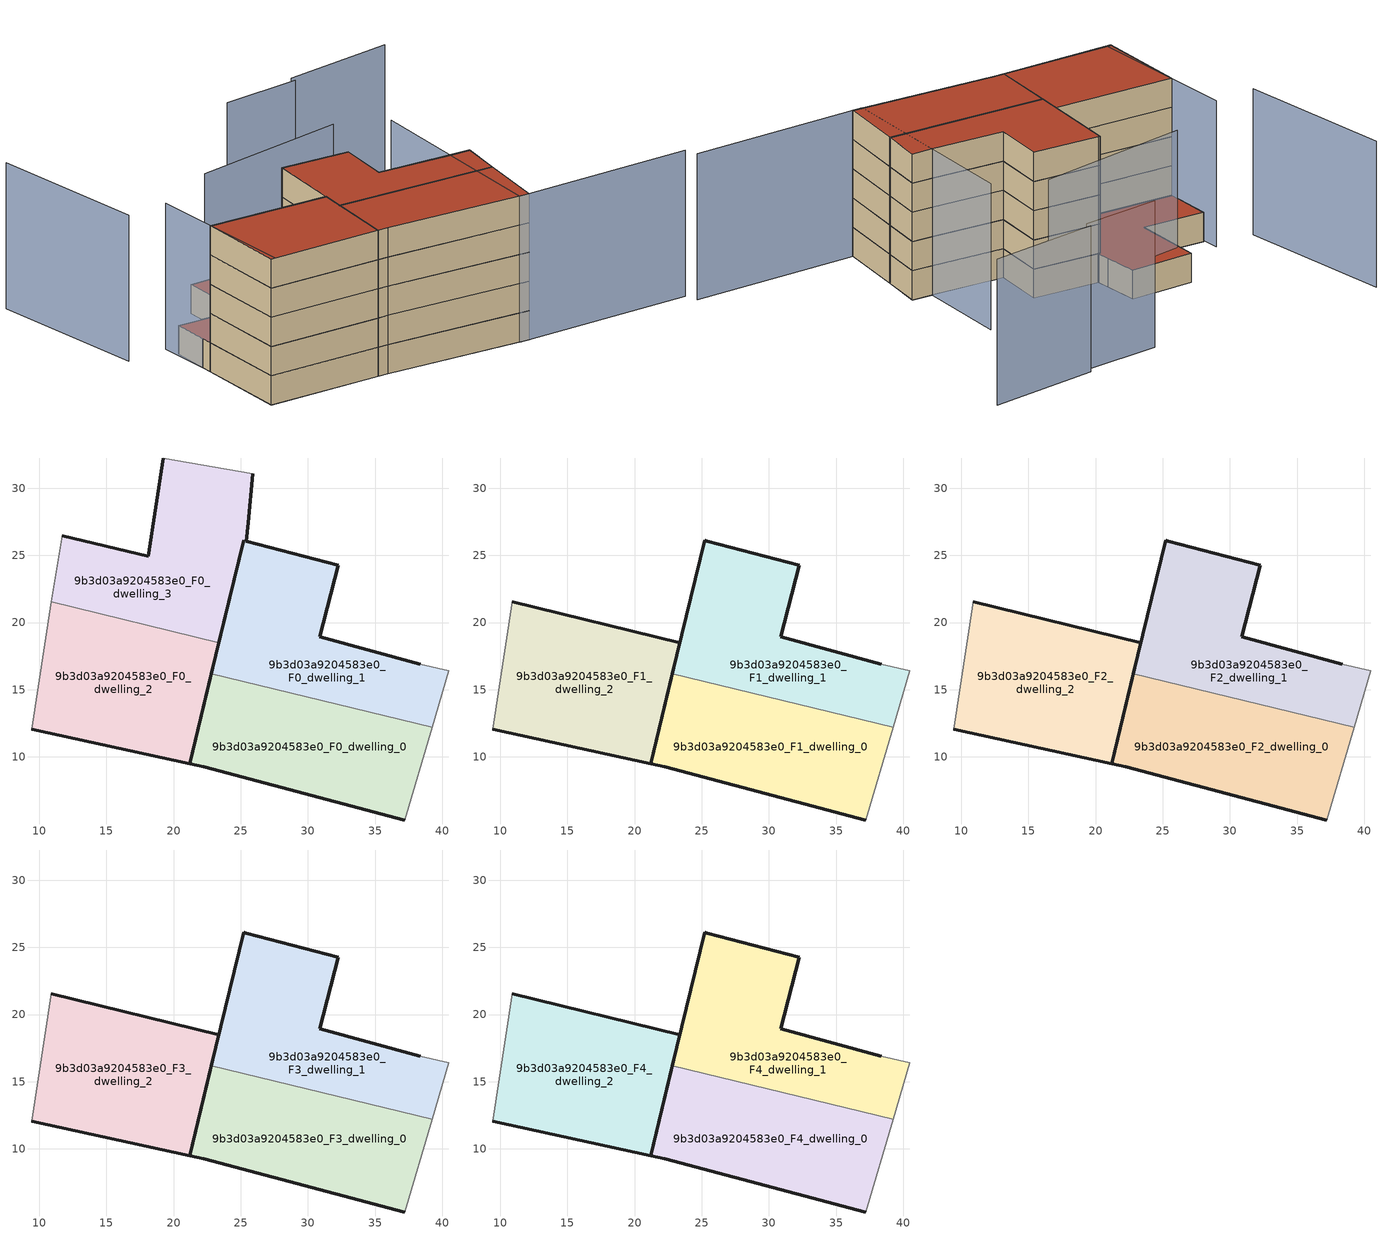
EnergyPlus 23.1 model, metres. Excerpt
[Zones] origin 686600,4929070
9b3d03a9204583e0_F0_dwelling_0
 floor ground (EU_floor_Construction): 37.19,5.3 39.24,12.19 22.82,16.18 21.19,9.5 22.26,9.26 z0
 wall outside (EU_wall_Construction): 37.19,5.3 22.26,9.26 21.19,9.5 22.82,16.18 z0:3
 wall adiabatic (EU_wall_Construction): 39.24,12.19 37.19,5.3 z0:3
 wall to 9b3d03a9204583e0_F0_dwelling_1 (EU_wall_Construction): 22.82,16.18 39.24,12.19 z0:3
9b3d03a9204583e0_F0_dwelling_1
 floor ground (EU_floor_Construction): 39.24,12.19 40.49,16.4 38.36,16.9 30.86,18.92 32.27,24.27 25.42,26.06 25.23,26.11 22.82,16.18 z0
 wall outside (EU_wall_Construction): 22.82,16.18 25.23,26.11 / 25.42,26.06 32.27,24.27 30.86,18.92 38.36,16.9 z0:3
 wall adiabatic (EU_wall_Construction): 38.36,16.9 40.49,16.4 39.24,12.19 z0:3
 wall to 9b3d03a9204583e0_F0_dwelling_3 (EU_wall_Construction): 25.23,26.11 25.42,26.06 z0:3
9b3d03a9204583e0_F0_dwelling_2
 floor ground (EU_floor_Construction): 21.19,9.5 23.38,18.5 10.91,21.53 9.44,12.04 z0
 wall outside (EU_wall_Construction): 23.38,18.5 21.19,9.5 9.44,12.04 z0:3
 wall adiabatic (EU_wall_Construction): 9.44,12.04 10.91,21.53 z0:3
 wall to 9b3d03a9204583e0_F0_dwelling_3 (EU_wall_Construction): 10.91,21.53 23.38,18.5 z0:3
9b3d03a9204583e0_F0_dwelling_3
 floor ground (EU_floor_Construction): 23.38,18.5 25.23,26.11 25.42,26.06 25.55,27.42 25.9,31.06 19.23,32.24 18.1,24.92 11.71,26.46 11.09,22.67 10.91,21.53 z0
 wall outside (EU_wall_Construction): 25.9,31.06 25.55,27.42 25.42,26.06 / 25.23,26.11 23.38,18.5 / 11.71,26.46 18.1,24.92 19.23,32.24 z0:3
 wall adiabatic (EU_wall_Construction): 19.23,32.24 25.9,31.06 / 10.91,21.53 11.09,22.67 11.71,26.46 z0:3
 roof outside (EU_roof_Construction): 25.9,31.06 25.55,27.42 25.42,26.06 25.23,26.11 23.38,18.5 10.91,21.53 11.09,22.67 11.71,26.46 18.1,24.92 19.23,32.24 z3
9b3d03a9204583e0_F1_dwelling_0
 floor to 9b3d03a9204583e0_F0_dwelling_0 (EU_floor_Construction): 37.19,5.3 39.24,12.19 22.82,16.18 21.19,9.5 22.25,9.26 z3
 wall outside (EU_wall_Construction): 37.19,5.3 22.26,9.26 21.19,9.5 22.82,16.18 z3:6
 wall adiabatic (EU_wall_Construction): 39.24,12.19 37.19,5.3 z3:6
 wall to 9b3d03a9204583e0_F1_dwelling_1 (EU_wall_Construction): 22.82,16.18 39.24,12.19 z3:6
9b3d03a9204583e0_F1_dwelling_1
 floor to 9b3d03a9204583e0_F0_dwelling_1 (EU_floor_Construction): 39.24,12.19 40.49,16.4 38.36,16.9 30.86,18.92 32.26,24.27 25.42,26.06 25.23,26.11 22.82,16.18 z3
 wall outside (EU_wall_Construction): 22.82,16.18 25.23,26.11 25.42,26.06 32.27,24.27 30.86,18.92 38.36,16.9 z3:6
 wall adiabatic (EU_wall_Construction): 38.36,16.9 40.49,16.4 39.24,12.19 z3:6
9b3d03a9204583e0_F1_dwelling_2
 floor to 9b3d03a9204583e0_F0_dwelling_2 (EU_floor_Construction): 21.19,9.5 23.38,18.5 10.91,21.53 9.44,12.04 z3
 wall outside (EU_wall_Construction): 10.91,21.53 23.38,18.5 21.19,9.5 9.44,12.04 z3:6
 wall adiabatic (EU_wall_Construction): 9.44,12.04 10.91,21.53 z3:6
9b3d03a9204583e0_F2_dwelling_0
 floor to 9b3d03a9204583e0_F1_dwelling_0 (EU_floor_Construction): 37.19,5.3 39.24,12.19 22.82,16.18 21.19,9.5 22.25,9.26 z6
 wall outside (EU_wall_Construction): 37.19,5.3 22.26,9.26 21.19,9.5 22.82,16.18 z6:9
 wall adiabatic (EU_wall_Construction): 39.24,12.19 37.19,5.3 z6:9
 wall to 9b3d03a9204583e0_F2_dwelling_1 (EU_wall_Construction): 22.82,16.18 39.24,12.19 z6:9
9b3d03a9204583e0_F2_dwelling_1
 floor to 9b3d03a9204583e0_F1_dwelling_1 (EU_floor_Construction): 39.24,12.19 40.49,16.4 38.36,16.9 30.86,18.92 32.26,24.27 25.42,26.06 25.23,26.11 22.82,16.18 z6
 wall outside (EU_wall_Construction): 22.82,16.18 25.23,26.11 25.42,26.06 32.27,24.27 30.86,18.92 38.36,16.9 z6:9
 wall adiabatic (EU_wall_Construction): 38.36,16.9 40.49,16.4 39.24,12.19 z6:9
9b3d03a9204583e0_F2_dwelling_2
 floor to 9b3d03a9204583e0_F1_dwelling_2 (EU_floor_Construction): 21.19,9.5 23.38,18.5 10.91,21.53 9.44,12.04 z6
 wall outside (EU_wall_Construction): 10.91,21.53 23.38,18.5 21.19,9.5 9.44,12.04 z6:9
 wall adiabatic (EU_wall_Construction): 9.44,12.04 10.91,21.53 z6:9
9b3d03a9204583e0_F3_dwelling_0
 floor to 9b3d03a9204583e0_F2_dwelling_0 (EU_floor_Construction): 37.19,5.3 39.24,12.19 22.82,16.18 21.19,9.5 22.25,9.26 z9
 wall outside (EU_wall_Construction): 37.19,5.3 22.26,9.26 21.19,9.5 22.82,16.18 z9:12
 wall adiabatic (EU_wall_Construction): 39.24,12.19 37.19,5.3 z9:12
 wall to 9b3d03a9204583e0_F3_dwelling_1 (EU_wall_Construction): 22.82,16.18 39.24,12.19 z9:12
9b3d03a9204583e0_F3_dwelling_1
 floor to 9b3d03a9204583e0_F2_dwelling_1 (EU_floor_Construction): 39.24,12.19 40.49,16.4 38.36,16.9 30.86,18.92 32.26,24.27 25.42,26.06 25.23,26.11 22.82,16.18 z9
 wall outside (EU_wall_Construction): 22.82,16.18 25.23,26.11 25.42,26.06 32.27,24.27 30.86,18.92 38.36,16.9 z9:12
 wall adiabatic (EU_wall_Construction): 38.36,16.9 40.49,16.4 39.24,12.19 z9:12
9b3d03a9204583e0_F3_dwelling_2
 floor to 9b3d03a9204583e0_F2_dwelling_2 (EU_floor_Construction): 21.19,9.5 23.38,18.5 10.91,21.53 9.44,12.04 z9
 wall outside (EU_wall_Construction): 10.91,21.53 23.38,18.5 21.19,9.5 9.44,12.04 z9:12
 wall adiabatic (EU_wall_Construction): 9.44,12.04 10.91,21.53 z9:12
9b3d03a9204583e0_F4_dwelling_0
 floor to 9b3d03a9204583e0_F3_dwelling_0 (EU_floor_Construction): 37.19,5.3 39.24,12.19 22.82,16.18 21.19,9.5 22.25,9.26 z12
 wall outside (EU_wall_Construction): 37.19,5.3 22.26,9.26 21.19,9.5 22.82,16.18 z12:15
 wall adiabatic (EU_wall_Construction): 39.24,12.19 37.19,5.3 z12:15
 wall to 9b3d03a9204583e0_F4_dwelling_1 (EU_wall_Construction): 22.82,16.18 39.24,12.19 z12:15
 roof outside (EU_roof_Construction): 39.24,12.19 37.19,5.3 22.26,9.26 21.19,9.5 22.82,16.18 z15
9b3d03a9204583e0_F4_dwelling_1
 floor to 9b3d03a9204583e0_F3_dwelling_1 (EU_floor_Construction): 39.24,12.19 40.49,16.4 38.36,16.9 30.86,18.92 32.26,24.27 25.42,26.06 25.23,26.11 22.82,16.18 z12
 wall outside (EU_wall_Construction): 22.82,16.18 25.23,26.11 25.42,26.06 32.27,24.27 30.86,18.92 38.36,16.9 z12:15
 wall adiabatic (EU_wall_Construction): 38.36,16.9 40.49,16.4 39.24,12.19 z12:15
 roof outside (EU_roof_Construction): 32.27,24.27 30.86,18.92 38.36,16.9 40.49,16.4 39.24,12.19 22.82,16.18 25.23,26.11 25.42,26.06 z15
9b3d03a9204583e0_F4_dwelling_2
 floor to 9b3d03a9204583e0_F3_dwelling_2 (EU_floor_Construction): 21.19,9.5 23.38,18.5 10.91,21.53 9.44,12.04 z12
 wall outside (EU_wall_Construction): 10.91,21.53 23.38,18.5 21.19,9.5 9.44,12.04 z12:15
 wall adiabatic (EU_wall_Construction): 9.44,12.04 10.91,21.53 z12:15
 roof outside (EU_roof_Construction): 23.38,18.5 21.19,9.5 9.44,12.04 10.91,21.53 z15
shading: 54.57,1.88 36.12,5.52 / 36.12,5.52 40.25,26.46 / 11.71,28.15 9.87,12 / 7.94,45.43 7.31,28.66 / 35.77,29.68 19.16,30.33 / 52.29,39.07 40.65,39.98 / 40.58,39.37 32.35,40.25 z0:15
[Building]
EU S2 Campaign: North Axis=0; Terrain=City; Solar Distribution=FullExterior
[Site:Location]
Bologna: Latitude=44.5; Longitude=11.25; Time Zone=1; Elevation=37
[SizingPeriod:WeatherFileDays]
AnnualSizingPeriod: Begin Month=1; Begin Day of Month=1; End Month=12; End Day of Month=31; Day of Week for Start Day=Monday; Use Weather File Daylight Saving Period=No; Use Weather File Rain and Snow Indicators=No
[MATERIAL]
EU_InternalMass_Material: Roughness=MediumRough; Thickness=0.1; Conductivity=1; Density=1800; Specific Heat=900; Thermal Absorptance=0.9; Solar Absorptance=0.7; Visible Absorptance=0.7
[MATERIAL:NOMASS] Roughness=MediumRough; Thermal Absorptance=0.9; Solar Absorptance=0.7; Visible Absorptance=0.7
Name | Thermal Resistance
EU_wall_NoMass | 0.905828
EU_roof_NoMass | 0.37593
EU_floor_NoMass | 0.67114
[CONSTRUCTION]
EU_wall_Construction: EU_wall_NoMass
EU_roof_Construction: EU_roof_NoMass
EU_floor_Construction: EU_floor_NoMass
EU_InternalMass_Construction: EU_InternalMass_Material
[ZONE] Type=1; Multiplier=1; Ceiling Height=autocalculate; Floor Area=autocalculate; Part of Total Floor Area=Yes
Name | Volume
9b3d03a9204583e0_F0_dwelling_0; 9b3d03a9204583e0_F1_dwelling_0; 9b3d03a9204583e0_F2_dwelling_0; 9b3d03a9204583e0_F3_dwelling_0; 9b3d03a9204583e0_F4_dwelling_0 | 351.344
9b3d03a9204583e0_F0_dwelling_1 | 350.949
9b3d03a9204583e0_F1_dwelling_1; 9b3d03a9204583e0_F2_dwelling_1; 9b3d03a9204583e0_F3_dwelling_1; 9b3d03a9204583e0_F4_dwelling_1 | 350.95
9b3d03a9204583e0_F0_dwelling_2 | 351.358
9b3d03a9204583e0_F1_dwelling_2; 9b3d03a9204583e0_F2_dwelling_2; 9b3d03a9204583e0_F3_dwelling_2; 9b3d03a9204583e0_F4_dwelling_2 | 351.357
9b3d03a9204583e0_F0_dwelling_3 | 351.745
[INTERNALMASS] Construction=EU_InternalMass_Construction
Name | Zone or ZoneList | Surface Area
9b3d03a9204583e0_F0_dwelling_0_EU_InternalMass | 9b3d03a9204583e0_F0_dwelling_0 | 117.114
9b3d03a9204583e0_F0_dwelling_1_EU_InternalMass | 9b3d03a9204583e0_F0_dwelling_1 | 116.983
9b3d03a9204583e0_F0_dwelling_2_EU_InternalMass | 9b3d03a9204583e0_F0_dwelling_2 | 117.119
9b3d03a9204583e0_F0_dwelling_3_EU_InternalMass | 9b3d03a9204583e0_F0_dwelling_3 | 117.249
9b3d03a9204583e0_F1_dwelling_0_EU_InternalMass | 9b3d03a9204583e0_F1_dwelling_0 | 156.155
9b3d03a9204583e0_F1_dwelling_1_EU_InternalMass | 9b3d03a9204583e0_F1_dwelling_1 | 156.144
9b3d03a9204583e0_F1_dwelling_2_EU_InternalMass | 9b3d03a9204583e0_F1_dwelling_2 | 156.165
9b3d03a9204583e0_F2_dwelling_0_EU_InternalMass | 9b3d03a9204583e0_F2_dwelling_0 | 156.155
9b3d03a9204583e0_F2_dwelling_1_EU_InternalMass | 9b3d03a9204583e0_F2_dwelling_1 | 156.144
9b3d03a9204583e0_F2_dwelling_2_EU_InternalMass | 9b3d03a9204583e0_F2_dwelling_2 | 156.165
9b3d03a9204583e0_F3_dwelling_0_EU_InternalMass | 9b3d03a9204583e0_F3_dwelling_0 | 156.155
9b3d03a9204583e0_F3_dwelling_1_EU_InternalMass | 9b3d03a9204583e0_F3_dwelling_1 | 156.144
9b3d03a9204583e0_F3_dwelling_2_EU_InternalMass | 9b3d03a9204583e0_F3_dwelling_2 | 156.165
9b3d03a9204583e0_F4_dwelling_0_EU_InternalMass | 9b3d03a9204583e0_F4_dwelling_0 | 156.155
9b3d03a9204583e0_F4_dwelling_1_EU_InternalMass | 9b3d03a9204583e0_F4_dwelling_1 | 156.144
9b3d03a9204583e0_F4_dwelling_2_EU_InternalMass | 9b3d03a9204583e0_F4_dwelling_2 | 156.165
[OTHEREQUIPMENT] Fuel Type=Electricity; Design Level Calculation Method=Watts/Area; Power per Zone Floor Area=1; Fraction Latent=0; Fraction Radiant=0; Fraction Lost=0; Carbon Dioxide Generation Rate=0; EndUse Subcategory=EU_Step8_InternalGains
Name | Zone or ZoneList or Space or SpaceList | Schedule
EU_Step8_InternalGain_9b3d03a9204583e0_F0_dwelling_0_f000 | 9b3d03a9204583e0_F0_dwelling_0 | EU_Step8_GainSchedule_9b3d03a9204583e0_F0_dwelling_0_f000
EU_Step8_InternalGain_9b3d03a9204583e0_F0_dwelling_1_f000 | 9b3d03a9204583e0_F0_dwelling_1 | EU_Step8_GainSchedule_9b3d03a9204583e0_F0_dwelling_1_f000
EU_Step8_InternalGain_9b3d03a9204583e0_F0_dwelling_2_f000 | 9b3d03a9204583e0_F0_dwelling_2 | EU_Step8_GainSchedule_9b3d03a9204583e0_F0_dwelling_2_f000
EU_Step8_InternalGain_9b3d03a9204583e0_F0_dwelling_3_f000 | 9b3d03a9204583e0_F0_dwelling_3 | EU_Step8_GainSchedule_9b3d03a9204583e0_F0_dwelling_3_f000
EU_Step8_InternalGain_9b3d03a9204583e0_F1_dwelling_0_f000 | 9b3d03a9204583e0_F1_dwelling_0 | EU_Step8_GainSchedule_9b3d03a9204583e0_F1_dwelling_0_f000
EU_Step8_InternalGain_9b3d03a9204583e0_F1_dwelling_1_f000 | 9b3d03a9204583e0_F1_dwelling_1 | EU_Step8_GainSchedule_9b3d03a9204583e0_F1_dwelling_1_f000
EU_Step8_InternalGain_9b3d03a9204583e0_F1_dwelling_2_f000 | 9b3d03a9204583e0_F1_dwelling_2 | EU_Step8_GainSchedule_9b3d03a9204583e0_F1_dwelling_2_f000
EU_Step8_InternalGain_9b3d03a9204583e0_F2_dwelling_0_f000 | 9b3d03a9204583e0_F2_dwelling_0 | EU_Step8_GainSchedule_9b3d03a9204583e0_F2_dwelling_0_f000
EU_Step8_InternalGain_9b3d03a9204583e0_F2_dwelling_1_f000 | 9b3d03a9204583e0_F2_dwelling_1 | EU_Step8_GainSchedule_9b3d03a9204583e0_F2_dwelling_1_f000
EU_Step8_InternalGain_9b3d03a9204583e0_F2_dwelling_2_f000 | 9b3d03a9204583e0_F2_dwelling_2 | EU_Step8_GainSchedule_9b3d03a9204583e0_F2_dwelling_2_f000
EU_Step8_InternalGain_9b3d03a9204583e0_F3_dwelling_0_f000 | 9b3d03a9204583e0_F3_dwelling_0 | EU_Step8_GainSchedule_9b3d03a9204583e0_F3_dwelling_0_f000
EU_Step8_InternalGain_9b3d03a9204583e0_F3_dwelling_1_f000 | 9b3d03a9204583e0_F3_dwelling_1 | EU_Step8_GainSchedule_9b3d03a9204583e0_F3_dwelling_1_f000
EU_Step8_InternalGain_9b3d03a9204583e0_F3_dwelling_2_f000 | 9b3d03a9204583e0_F3_dwelling_2 | EU_Step8_GainSchedule_9b3d03a9204583e0_F3_dwelling_2_f000
EU_Step8_InternalGain_9b3d03a9204583e0_F4_dwelling_0_f000 | 9b3d03a9204583e0_F4_dwelling_0 | EU_Step8_GainSchedule_9b3d03a9204583e0_F4_dwelling_0_f000
EU_Step8_InternalGain_9b3d03a9204583e0_F4_dwelling_1_f000 | 9b3d03a9204583e0_F4_dwelling_1 | EU_Step8_GainSchedule_9b3d03a9204583e0_F4_dwelling_1_f000
EU_Step8_InternalGain_9b3d03a9204583e0_F4_dwelling_2_f000 | 9b3d03a9204583e0_F4_dwelling_2 | EU_Step8_GainSchedule_9b3d03a9204583e0_F4_dwelling_2_f000
[ZONEVENTILATION:DESIGNFLOWRATE] Schedule=EU_AlwaysOn; Design Flow Rate Calculation Method=AirChanges/Hour; Air Changes per Hour=0.73129; Ventilation Type=Natural; Fan Pressure Rise=0; Fan Total Efficiency=1; Constant Term Coefficient=1; Temperature Term Coefficient=0; Velocity Term Coefficient=0; Velocity Squared Term Coefficient=0; Minimum Indoor Temperature=-100; Maximum Indoor Temperature=100; Delta Temperature=-100; Minimum Outdoor Temperature=-100; Maximum Outdoor Temperature=100; Maximum Wind Speed=40
Name | Zone or ZoneList or Space or SpaceList
EU_ConstantAir_9b3d03a9204583e0_F0_dwelling_0 | 9b3d03a9204583e0_F0_dwelling_0
EU_ConstantAir_9b3d03a9204583e0_F0_dwelling_1 | 9b3d03a9204583e0_F0_dwelling_1
EU_ConstantAir_9b3d03a9204583e0_F0_dwelling_2 | 9b3d03a9204583e0_F0_dwelling_2
EU_ConstantAir_9b3d03a9204583e0_F0_dwelling_3 | 9b3d03a9204583e0_F0_dwelling_3
EU_ConstantAir_9b3d03a9204583e0_F1_dwelling_0 | 9b3d03a9204583e0_F1_dwelling_0
EU_ConstantAir_9b3d03a9204583e0_F1_dwelling_1 | 9b3d03a9204583e0_F1_dwelling_1
EU_ConstantAir_9b3d03a9204583e0_F1_dwelling_2 | 9b3d03a9204583e0_F1_dwelling_2
EU_ConstantAir_9b3d03a9204583e0_F2_dwelling_0 | 9b3d03a9204583e0_F2_dwelling_0
EU_ConstantAir_9b3d03a9204583e0_F2_dwelling_1 | 9b3d03a9204583e0_F2_dwelling_1
EU_ConstantAir_9b3d03a9204583e0_F2_dwelling_2 | 9b3d03a9204583e0_F2_dwelling_2
EU_ConstantAir_9b3d03a9204583e0_F3_dwelling_0 | 9b3d03a9204583e0_F3_dwelling_0
EU_ConstantAir_9b3d03a9204583e0_F3_dwelling_1 | 9b3d03a9204583e0_F3_dwelling_1
EU_ConstantAir_9b3d03a9204583e0_F3_dwelling_2 | 9b3d03a9204583e0_F3_dwelling_2
EU_ConstantAir_9b3d03a9204583e0_F4_dwelling_0 | 9b3d03a9204583e0_F4_dwelling_0
EU_ConstantAir_9b3d03a9204583e0_F4_dwelling_1 | 9b3d03a9204583e0_F4_dwelling_1
EU_ConstantAir_9b3d03a9204583e0_F4_dwelling_2 | 9b3d03a9204583e0_F4_dwelling_2
[HVACTEMPLATE:THERMOSTAT] Constant Heating Setpoint=20; Constant Cooling Setpoint=50
EU_HeatOnly_9b3d03a9204583e0_F0_dwelling_0; EU_HeatOnly_9b3d03a9204583e0_F0_dwelling_1; EU_HeatOnly_9b3d03a9204583e0_F0_dwelling_2; EU_HeatOnly_9b3d03a9204583e0_F0_dwelling_3; EU_HeatOnly_9b3d03a9204583e0_F1_dwelling_0; EU_HeatOnly_9b3d03a9204583e0_F1_dwelling_1; EU_HeatOnly_9b3d03a9204583e0_F1_dwelling_2; EU_HeatOnly_9b3d03a9204583e0_F2_dwelling_0; EU_HeatOnly_9b3d03a9204583e0_F2_dwelling_1; EU_HeatOnly_9b3d03a9204583e0_F2_dwelling_2; EU_HeatOnly_9b3d03a9204583e0_F3_dwelling_0; EU_HeatOnly_9b3d03a9204583e0_F3_dwelling_1; EU_HeatOnly_9b3d03a9204583e0_F3_dwelling_2; EU_HeatOnly_9b3d03a9204583e0_F4_dwelling_0; EU_HeatOnly_9b3d03a9204583e0_F4_dwelling_1; EU_HeatOnly_9b3d03a9204583e0_F4_dwelling_2
[HVACTEMPLATE:ZONE:IDEALLOADSAIRSYSTEM] System Availability Schedule=EU_AlwaysOn; Maximum Heating Supply Air Temperature=50; Minimum Cooling Supply Air Temperature=13; Maximum Heating Supply Air Humidity Ratio=0.0156; Minimum Cooling Supply Air Humidity Ratio=0.0077; Heating Limit=NoLimit; Cooling Limit=NoLimit; Heating Availability Schedule=EU_AlwaysOn; Cooling Availability Schedule=EU_CoolingOff; Dehumidification Control Type=ConstantSensibleHeatRatio; Cooling Sensible Heat Ratio=0.7; Dehumidification Setpoint=60; Humidification Control Type=None; Humidification Setpoint=30; Outdoor Air Method=None; Outdoor Air Flow Rate per Person=0.00944; Outdoor Air Flow Rate per Zone Floor Area=0; Outdoor Air Flow Rate per Zone=0; Demand Controlled Ventilation Type=None; Outdoor Air Economizer Type=NoEconomizer; Heat Recovery Type=None; Sensible Heat Recovery Effectiveness=0.7; Latent Heat Recovery Effectiveness=0.65
Name | Template Thermostat
9b3d03a9204583e0_F0_dwelling_0 | EU_HeatOnly_9b3d03a9204583e0_F0_dwelling_0
9b3d03a9204583e0_F0_dwelling_1 | EU_HeatOnly_9b3d03a9204583e0_F0_dwelling_1
9b3d03a9204583e0_F0_dwelling_2 | EU_HeatOnly_9b3d03a9204583e0_F0_dwelling_2
9b3d03a9204583e0_F0_dwelling_3 | EU_HeatOnly_9b3d03a9204583e0_F0_dwelling_3
9b3d03a9204583e0_F1_dwelling_0 | EU_HeatOnly_9b3d03a9204583e0_F1_dwelling_0
9b3d03a9204583e0_F1_dwelling_1 | EU_HeatOnly_9b3d03a9204583e0_F1_dwelling_1
9b3d03a9204583e0_F1_dwelling_2 | EU_HeatOnly_9b3d03a9204583e0_F1_dwelling_2
9b3d03a9204583e0_F2_dwelling_0 | EU_HeatOnly_9b3d03a9204583e0_F2_dwelling_0
9b3d03a9204583e0_F2_dwelling_1 | EU_HeatOnly_9b3d03a9204583e0_F2_dwelling_1
9b3d03a9204583e0_F2_dwelling_2 | EU_HeatOnly_9b3d03a9204583e0_F2_dwelling_2
9b3d03a9204583e0_F3_dwelling_0 | EU_HeatOnly_9b3d03a9204583e0_F3_dwelling_0
9b3d03a9204583e0_F3_dwelling_1 | EU_HeatOnly_9b3d03a9204583e0_F3_dwelling_1
9b3d03a9204583e0_F3_dwelling_2 | EU_HeatOnly_9b3d03a9204583e0_F3_dwelling_2
9b3d03a9204583e0_F4_dwelling_0 | EU_HeatOnly_9b3d03a9204583e0_F4_dwelling_0
9b3d03a9204583e0_F4_dwelling_1 | EU_HeatOnly_9b3d03a9204583e0_F4_dwelling_1
9b3d03a9204583e0_F4_dwelling_2 | EU_HeatOnly_9b3d03a9204583e0_F4_dwelling_2
[SIZING:ZONE] Zone Cooling Design Supply Air Temperature Input Method=SupplyAirTemperature; Zone Cooling Design Supply Air Temperature=13; Zone Heating Design Supply Air Temperature Input Method=SupplyAirTemperature; Zone Heating Design Supply Air Temperature=50; Zone Cooling Design Supply Air Humidity Ratio=0.008; Zone Heating Design Supply Air Humidity Ratio=0.008; Cooling Design Air Flow Method=DesignDay; Cooling Design Air Flow Rate=0; Cooling Minimum Air Flow per Zone Floor Area=0.000762; Cooling Minimum Air Flow=0; Cooling Minimum Air Flow Fraction=0.2; Heating Design Air Flow Method=DesignDay; Heating Design Air Flow Rate=0; Heating Maximum Air Flow per Zone Floor Area=0.002032; Heating Maximum Air Flow=0.141576; Heating Maximum Air Flow Fraction=0.3; Account for Dedicated Outdoor Air System=No; Dedicated Outdoor Air System Control Strategy=NeutralSupplyAir; Dedicated Outdoor Air Low Setpoint Temperature for Design=autosize; Dedicated Outdoor Air High Setpoint Temperature for Design=autosize; Zone Load Sizing Method=Sensible Load Only No Latent Load; Zone Latent Cooling Design Supply Air Humidity Ratio Input Method=HumidityRatioDifference; Zone Cooling Design Supply Air Humidity Ratio Difference=0.005; Zone Latent Heating Design Supply Air Humidity Ratio Input Method=HumidityRatioDifference; Zone Humidification Design Supply Air Humidity Ratio Difference=0.005
9b3d03a9204583e0_F0_dwelling_0; 9b3d03a9204583e0_F0_dwelling_1; 9b3d03a9204583e0_F0_dwelling_2; 9b3d03a9204583e0_F0_dwelling_3; 9b3d03a9204583e0_F1_dwelling_0; 9b3d03a9204583e0_F1_dwelling_1; 9b3d03a9204583e0_F1_dwelling_2; 9b3d03a9204583e0_F2_dwelling_0; 9b3d03a9204583e0_F2_dwelling_1; 9b3d03a9204583e0_F2_dwelling_2; 9b3d03a9204583e0_F3_dwelling_0; 9b3d03a9204583e0_F3_dwelling_1; 9b3d03a9204583e0_F3_dwelling_2; 9b3d03a9204583e0_F4_dwelling_0; 9b3d03a9204583e0_F4_dwelling_1; 9b3d03a9204583e0_F4_dwelling_2
[SCHEDULE:CONSTANT]
Name | Hourly Value
EU_AlwaysOn | 1
EU_CoolingOff | 0
[SCHEDULE:FILE] Column Number=1; Rows to Skip at Top=0; Number of Hours of Data=8760; Column Separator=Comma; Interpolate to Timestep=No; Minutes per Item=60; Adjust Schedule for Daylight Savings=Yes
Name | File
EU_Step8_GainSchedule_9b3d03a9204583e0_F0_dwelling_0_f000 | ../../schedules/9b3d03a9204583e0/9b3d03a9204583e0_F0_dwelling_0_f000_gain.csv
EU_Step8_GainSchedule_9b3d03a9204583e0_F0_dwelling_1_f000 | ../../schedules/9b3d03a9204583e0/9b3d03a9204583e0_F0_dwelling_1_f000_gain.csv
EU_Step8_GainSchedule_9b3d03a9204583e0_F0_dwelling_2_f000 | ../../schedules/9b3d03a9204583e0/9b3d03a9204583e0_F0_dwelling_2_f000_gain.csv
EU_Step8_GainSchedule_9b3d03a9204583e0_F0_dwelling_3_f000 | ../../schedules/9b3d03a9204583e0/9b3d03a9204583e0_F0_dwelling_3_f000_gain.csv
EU_Step8_GainSchedule_9b3d03a9204583e0_F1_dwelling_0_f000 | ../../schedules/9b3d03a9204583e0/9b3d03a9204583e0_F1_dwelling_0_f000_gain.csv
EU_Step8_GainSchedule_9b3d03a9204583e0_F1_dwelling_1_f000 | ../../schedules/9b3d03a9204583e0/9b3d03a9204583e0_F1_dwelling_1_f000_gain.csv
EU_Step8_GainSchedule_9b3d03a9204583e0_F1_dwelling_2_f000 | ../../schedules/9b3d03a9204583e0/9b3d03a9204583e0_F1_dwelling_2_f000_gain.csv
EU_Step8_GainSchedule_9b3d03a9204583e0_F2_dwelling_0_f000 | ../../schedules/9b3d03a9204583e0/9b3d03a9204583e0_F2_dwelling_0_f000_gain.csv
EU_Step8_GainSchedule_9b3d03a9204583e0_F2_dwelling_1_f000 | ../../schedules/9b3d03a9204583e0/9b3d03a9204583e0_F2_dwelling_1_f000_gain.csv
EU_Step8_GainSchedule_9b3d03a9204583e0_F2_dwelling_2_f000 | ../../schedules/9b3d03a9204583e0/9b3d03a9204583e0_F2_dwelling_2_f000_gain.csv
EU_Step8_GainSchedule_9b3d03a9204583e0_F3_dwelling_0_f000 | ../../schedules/9b3d03a9204583e0/9b3d03a9204583e0_F3_dwelling_0_f000_gain.csv
EU_Step8_GainSchedule_9b3d03a9204583e0_F3_dwelling_1_f000 | ../../schedules/9b3d03a9204583e0/9b3d03a9204583e0_F3_dwelling_1_f000_gain.csv
EU_Step8_GainSchedule_9b3d03a9204583e0_F3_dwelling_2_f000 | ../../schedules/9b3d03a9204583e0/9b3d03a9204583e0_F3_dwelling_2_f000_gain.csv
EU_Step8_GainSchedule_9b3d03a9204583e0_F4_dwelling_0_f000 | ../../schedules/9b3d03a9204583e0/9b3d03a9204583e0_F4_dwelling_0_f000_gain.csv
EU_Step8_GainSchedule_9b3d03a9204583e0_F4_dwelling_1_f000 | ../../schedules/9b3d03a9204583e0/9b3d03a9204583e0_F4_dwelling_1_f000_gain.csv
EU_Step8_GainSchedule_9b3d03a9204583e0_F4_dwelling_2_f000 | ../../schedules/9b3d03a9204583e0/9b3d03a9204583e0_F4_dwelling_2_f000_gain.csv
